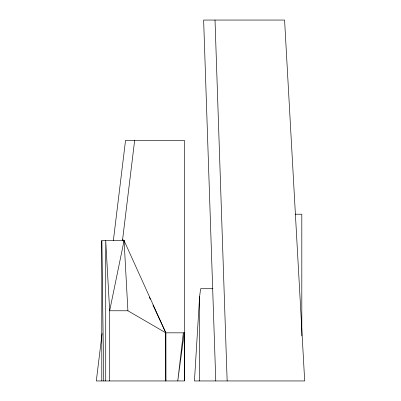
<?xml version="1.0" encoding="UTF-8"?>
<svg xmlns="http://www.w3.org/2000/svg" width="401" height="401" viewBox="0 0 401 401"><rect width="100%" height="100%" fill="white"/><g stroke="black" fill="none" stroke-linecap="round" stroke-linejoin="round"><path stroke-width="0.6" d="M213.026 288.72L200.61 288.72L199.613 296.595L194.445 380.95L304.685 380.95L284.585 20.05L203.638 20.05L215.773 380.95M183.342 332.83L177.768 380.95L184.27 332.83L165.798 332.83L127.909 310.775L109.658 310.775L105.724 240.6L105.724 380.95M102.09 333.432L96.315 380.95L184.385 380.95L184.385 140.35L125.543 140.35L113.338 240.8M122.455 240.8L134.656 140.35M295.076 214.214L301.813 214.214L301.813 335.988M101.794 380.95L101.794 240.6L124.079 240.6L165.834 332.83L152.946 304.991M123.177 240.79L122.651 239.658L124.079 240.6L127.909 310.775M149.257 297.036L150.31 299.311M215.016 20.05L227.146 380.95M101.794 240.6L103.759 380.95M184.27 332.83L184.385 380.95M199.613 296.595L199.613 380.95M124.079 241.853L124.079 240.6L109.658 310.775L109.658 380.95M165.834 380.95L165.798 332.83L165.834 380.95"/></g></svg>
